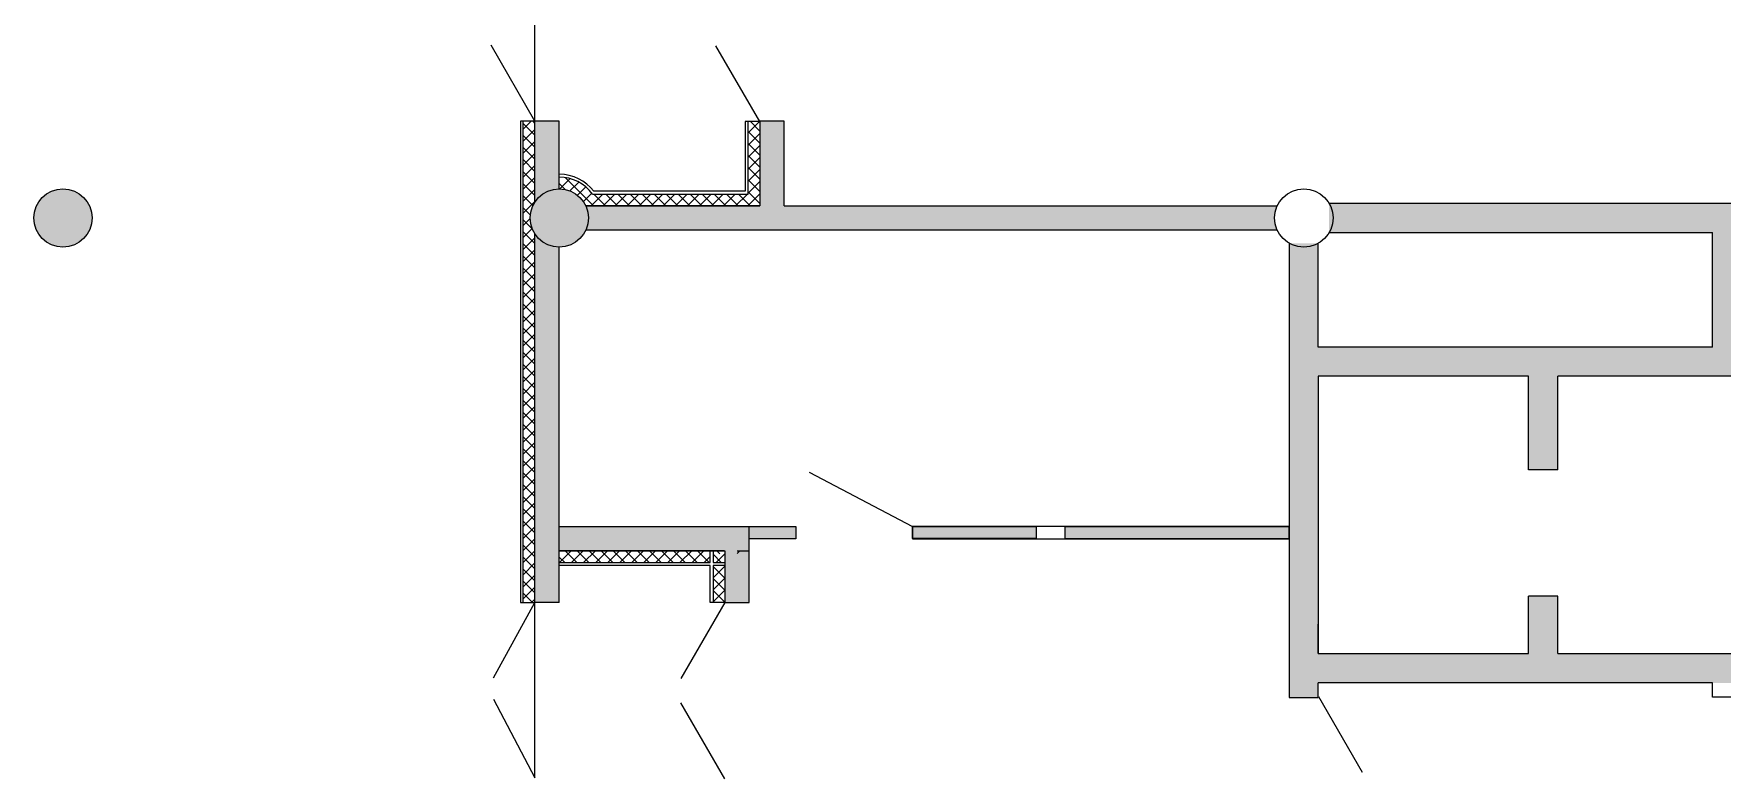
# Model space of a CAD drawing. Header units: millimetres. Extents: x 72919 to 485785, y -53256 to 338519.
# Drawn here: x 149570 to 166920, y 125445 to 133083 of the extents above; entities that cross this region are included whole.
import ezdxf

# ---------------------------------------------------------------- set-up
doc = ezdxf.new("R2010")
doc.units = ezdxf.units.MM
doc.layers.add('door', color=177, linetype='Continuous', lineweight=9)
doc.layers.add('wall', color=5, linetype='Continuous', lineweight=40)

msp = doc.modelspace()

# ---------------------------------------------------------------- hatches: boundary and pattern name
at = {"ltscale": 500, "true_color": 0x000000}
h = msp.add_hatch(color=18, dxfattribs=at)
h.dxf.hatch_style = 1
edge = h.paths.add_edge_path()
edge.add_arc((154970.43378, 131189.99944), 300, 213.557354416, 270.000000091)
edge.add_line((154970.43379, 130889.99944), (154970.43379, 128019.8858))
edge.add_line((154970.43379, 128019.8858), (156920.43379, 128019.8858))
edge.add_line((156920.43379, 128019.8858), (156920.43379, 127239.88635))
edge.add_line((156920.43379, 127239.88635), (156670.43379, 127239.88635))
edge.add_line((156670.43379, 127239.88635), (156670.43407, 127619.88619))
edge.add_line((156670.43407, 127619.88619), (156670.43407, 127769.88634))
edge.add_line((156670.43407, 127769.88634), (154970.43379, 127769.88634))
edge.add_line((154970.43379, 127769.88634), (154970.43391, 127239.88744))
edge.add_line((154970.43391, 127239.88744), (154720.4343, 127239.88718))
edge.add_line((154720.4343, 127239.88718), (154720.43391, 131024.16801))
edge = h.paths.add_edge_path()
edge.add_arc((154970.43378, 131189.99944), 300, 89.999999973, 146.442657315)
edge.add_line((154720.43388, 131355.83082), (154720.4338, 132184.60801))
edge.add_line((154720.4338, 132184.60801), (154970.43379, 132184.60801))
edge.add_line((154970.43379, 132184.60801), (154970.43378, 131489.99944))
edge = h.paths.add_edge_path()
edge.add_line((162345.85711, 131064.99944), (155243.15159, 131064.99944))
edge.add_arc((154970.43378, 131189.99944), 300, 335.375682158, 384.639404014)
edge.add_line((155243.11867, 131315.07124), (157030.76097, 131315.53138))
edge.add_line((157030.76097, 131315.53138), (157030.761, 132184.60801))
edge.add_line((157030.761, 132184.60801), (157280.761, 132184.60801))
edge.add_line((157280.761, 132184.60801), (157280.76097, 131314.99944))
edge.add_line((157280.76097, 131314.99944), (162346.75856, 131314.99944))
edge.add_arc((162635.31817, 131188.95733), 314.8861, 156.40441411, 203.182392072)
h = msp.add_hatch(color=18, dxfattribs=at)
h.dxf.hatch_style = 1
edge = h.paths.add_edge_path()
edge.add_arc((149870.43379, 131189.99944), 300, 9, 369)
h = msp.add_hatch(color=18, dxfattribs=at)
h.dxf.hatch_style = 1
edge = h.paths.add_edge_path()
edge.add_arc((154970.43378, 131189.99944), 300, 9, 369)
h = msp.add_hatch(color=18, dxfattribs=at)
h.dxf.hatch_style = 1
h.paths.add_polyline_path([(167119.13197, 131339.99944), (167118.98811, 129564.32022), (166819.54397, 129864.26273), (166819.59481, 131039.36844), (162880.26466, 131039.59151), (162880.50152, 131339.548)])
h = msp.add_hatch(color=18, dxfattribs=at)
h.dxf.hatch_style = 1
h.paths.add_polyline_path([(162769.02366, 126264.99944), (162469.5416, 126264.99944), (162469.5416, 130930.70897), (162769.01941, 130929.38035)])
h = msp.add_hatch(color=18, dxfattribs=at)
h.dxf.hatch_style = 1
h.paths.add_polyline_path([(167119.01241, 129864.26273), (167118.98811, 129564.32022), (162769.01941, 129564.22544), (162769.25627, 129864.18194)])
h = msp.add_hatch(color=18, dxfattribs=at)
h.dxf.hatch_style = 1
h.paths.add_polyline_path([(165229.02366, 128604.22544), (164929.02366, 128604.22544), (164929.02366, 129564.00479), (165228.50146, 129562.67617)])
h = msp.add_hatch(color=18, dxfattribs=at)
h.dxf.hatch_style = 1
h.paths.add_polyline_path([(156920.90602, 128019.8858), (157400.43379, 128019.8858), (157400.43379, 127894.8858), (156920.90602, 127894.8858)])
h.paths.add_polyline_path([(160169.5416, 128019.8858), (162469.5416, 128019.8858), (162469.5416, 127894.8858), (160169.5416, 127894.8858)])
h.paths.add_polyline_path([(158600.43379, 128019.8858), (159869.28141, 128019.8858), (159869.28141, 127896.27923), (158600.43379, 127896.27923)])
h = msp.add_hatch(color=18, dxfattribs=at)
h.dxf.hatch_style = 1
h.paths.add_polyline_path([(165229.02366, 126714.22544), (164929.02366, 126714.22544), (164928.63892, 127304.00479), (165228.11673, 127302.67617)])
h = msp.add_hatch(color=18, dxfattribs=at)
h.dxf.hatch_style = 1
h.paths.add_polyline_path([(167119.01256, 126714.3066), (167118.98826, 126414.36409), (162769.01956, 126414.26931), (162769.25642, 126714.22581)])

# ---------------------------------------------------------------- linework, layer by layer
at = {"color": 18, "ltscale": 500, "true_color": 0x000000}
for points in [[(154720.43442, 132184.60801), (154720.43442, 133984.60801)], [(154720.43396, 125439.88738), (154720.4343, 127239.88718)]]:
    msp.add_lwpolyline(points, dxfattribs=at)
for points in [[(156920.90602, 128019.8858), (157400.43379, 128019.8858), (157400.43379, 127894.8858), (156920.90602, 127894.8858)], [(158600.43379, 128019.8858), (159869.28141, 128019.8858), (159869.28141, 127896.27923), (158600.43379, 127896.27923)], [(160169.5416, 128019.8858), (162469.5416, 128019.8858), (162469.5416, 127894.8858), (160169.5416, 127894.8858)]]:
    msp.add_lwpolyline(points, close=True, dxfattribs=at)
msp.add_circle((162620.43379, 131189.99944), 300, dxfattribs=at)
at = {"layer": 'door', "linetype": 'ByBlock'}
for p, q in [((154720.4338, 132184.60801), (154270.43383, 132964.03089)), ((157030.76101, 132180.04156), (156579.76104, 132959.46444)), ((157537.98324, 128578.73779), (158600.43379, 128019.8858)), ((154295.93795, 126465.4533), (154720.43394, 127238.30852)), ((156670.43379, 127239.88635), (156220.43379, 126460.46348)), ((154295.4837, 126247.55263), (154720.43397, 125438.21852)), ((156670.43379, 125429.88635), (156220.43379, 126209.30921)), ((162770.43379, 126274.99944), (163220.43379, 125495.57658))]:
    msp.add_line(p, q, dxfattribs=at)
at = {"layer": 'wall', "color": 18, "lineweight": 18, "ltscale": 0.007407, "true_color": 0x000000}
for p, q in [((154720.4338, 131355.8307), (154720.4338, 132184.60801)), ((154970.4338, 132184.60801), (154720.4338, 132184.60801)), ((154970.43378, 131489.99944), (154970.43379, 132184.60801)), ((155217.54068, 131360.1117), (155303.41023, 131445.98125)), ((156880.76097, 131465.49264), (155326.55795, 131465.09139)), ((167119.13197, 131339.548), (162879.68437, 131339.548)), ((154720.4338, 127239.88718), (154720.4338, 131024.16818)), ((162877.97585, 131039.56398), (166819.59481, 131039.36844)), ((166819.54397, 129864.26273), (166819.59481, 131039.36844)), ((154970.43378, 127239.88718), (154970.43378, 130889.99944)), ((162469.5416, 130930.92962), (162469.5416, 126264.99944)), ((162769.01941, 129864.31666), (162769.01941, 130931.2257)), ((166819.54397, 129864.26273), (162769.01892, 129864.18157)), ((164929.4084, 129564.22544), (162769.01941, 129564.22544)), ((167118.98811, 129564.32022), (165229.02366, 129564.32022)), ((165229.02366, 128604.22544), (165229.02366, 129564.32022)), ((165229.02366, 128604.22544), (164929.02366, 128604.22544)), ((154970.43379, 128019.88618), (156920.43379, 128019.8859)), ((156920.43379, 127895.51341), (156920.43379, 128020.51341)), ((156920.90602, 128019.8858), (157400.43379, 128019.8858)), ((157400.43379, 127894.8858), (156920.90602, 127894.8858)), ((157400.43379, 128019.8858), (157400.43379, 127894.8858)), ((162469.5416, 128019.8858), (158600.43379, 128019.8858)), ((158600.43379, 128019.8858), (158600.43379, 127894.8858)), ((158600.43379, 127894.8858), (162469.5416, 127894.8858)), ((162469.5416, 127894.8858), (162469.5416, 128019.8858)), ((156664.83551, 127769.88634), (154970.43379, 127769.88634)), ((154970.43391, 127239.88744), (154720.43391, 127239.88711)), ((154970.4343, 127239.88718), (154720.4343, 127239.88718)), ((164929.02366, 126714.22544), (164929.02366, 127304.22544)), ((165229.02366, 127304.22544), (164929.02366, 127304.22544)), ((165229.02366, 126714.22544), (165229.02366, 127304.22544)), ((162769.02366, 126714.22544), (162769.02366, 127015.53497)), ((162769.02366, 126264.99944), (162769.02366, 126414.2252)), ((162469.5416, 126264.99944), (162769.02366, 126264.99944))]:
    msp.add_line(p, q, dxfattribs=at)
at = {"layer": 'wall', "color": 18, "lineweight": 18, "ltscale": 0.007407, "true_color": 0x000000, "extrusion": (1, 1.02371e-07, 0)}
for p, q in [((154720.43388, 131355.83082), (154720.4338, 132184.60801)), ((154720.4343, 127239.88718), (154720.43391, 131024.16801))]:
    msp.add_line(p, q, dxfattribs=at)
at = {"layer": 'wall', "color": 18, "lineweight": 18, "ltscale": 0.007407, "true_color": 0x000000, "extrusion": (0, 1, 0)}
msp.add_line((157030.76097, 132180.04164), (156880.76097, 132180.04164), dxfattribs=at)
at = {"layer": 'wall', "color": 18, "lineweight": 18, "ltscale": 0.007407, "true_color": 0x000000, "extrusion": (-0.707107, -0.707107, 0)}
for p, q in [((155029.33676, 131484.16001), (154970.43379, 131543.06298)), ((155322.15016, 131315.09029), (155031.73936, 131605.5011)), ((154699.56495, 131318.95708), (154600.43387, 131418.08815)), ((154672.20722, 131222.57112), (154600.43389, 131294.34445)), ((154691.51937, 131079.51528), (154600.4339, 131170.60075))]:
    msp.add_line(p, q, dxfattribs=at)
at = {"layer": 'wall', "color": 18, "lineweight": 18, "ltscale": 0.007407, "true_color": 0x000000, "extrusion": (0.707107, -0.707107, 0)}
for p, q in [((154976.14303, 131489.94511), (155081.30052, 131595.1026)), ((155079.4374, 131469.4958), (155169.67477, 131559.73317)), ((155157.89956, 131424.21427), (155243.12282, 131509.43753)), ((154600.4339, 131114.23599), (154670.48812, 131184.2902)), ((154600.43392, 130990.49231), (154690.93743, 131080.99583))]:
    msp.add_line(p, q, dxfattribs=at)
at = {"layer": 'wall', "color": 18, "lineweight": 18, "ltscale": 0.007407, "true_color": 0x000000, "extrusion": (0.000258305, -1, 0)}
msp.add_line((155311.50829, 131435.08755), (156910.76097, 131435.50064), dxfattribs=at)
at = {"layer": 'wall', "color": 18, "lineweight": 18, "ltscale": 0.007407, "true_color": 0x000000, "extrusion": (1, 0, 0)}
msp.add_line((156670.43407, 127769.88619), (156670.43407, 127619.88619), dxfattribs=at)
at = {"layer": 'wall', "color": 18, "lineweight": 18, "ltscale": 0.007407, "true_color": 0x000000}
for points in [[(154600.4338, 132184.608), (154570.4338, 132184.60799)], [(154720.43349, 132184.60801), (154600.4338, 132184.608)], [(154720.43382, 131916.80663), (154600.43381, 132036.80665)], [(154600.43382, 131980.44171), (154720.4338, 132100.44169)], [(154720.4338, 132164.29403), (154700.11982, 132184.60801)], [(156880.76097, 132180.04164), (156880.76097, 131465.49264)], [(156910.76097, 131435.50039), (156910.76097, 132180.04164)], [(156910.76097, 131938.63881), (157030.76097, 132058.63881)], [(157030.76097, 132083.35322), (156934.07255, 132180.04164)], [(157280.76097, 131314.99944), (157280.761, 132184.60801), (157030.761, 132184.60801), (157030.76097, 131314.99944)], [(157030.76097, 132180.04164), (157030.76097, 131315.53138)], [(154720.43384, 131793.06293), (154600.43382, 131913.06295)], [(156910.76097, 131814.89512), (157030.76097, 131934.89512)], [(154720.43385, 131669.31923), (154600.43384, 131789.31925)], [(157030.76097, 131711.12216), (156910.76097, 131831.12216)], [(156910.76097, 131691.15144), (157030.76097, 131811.15144)], [(157030.76097, 131587.37848), (156910.76097, 131707.37848)], [(156910.76097, 131567.40775), (157030.76097, 131687.40775)], [(154720.43387, 131421.83184), (154600.43386, 131541.83185)], [(157030.76097, 131463.63479), (156910.76097, 131583.63479)], [(156910.76097, 131443.66406), (157030.76097, 131563.66406)], [(155445.86189, 131315.12225), (155325.89288, 131435.09126)], [(155420.03193, 131315.11558), (155540.06294, 131435.14659)], [(155816.99709, 131315.21812), (155697.02807, 131435.18713)], [(156162.68588, 131315.30741), (156282.71689, 131435.33842)], [(156410.2372, 131315.37135), (156530.2682, 131435.40236)], [(155243.15159, 131314.99944), (157030.76097, 131314.99944)], [(157030.43827, 131315.85399), (157030.76097, 131316.17669)], [(157280.76097, 131314.99944), (159623.26393, 131314.99944), (159623.26393, 131314.99944), (160003.2669, 131314.99944), (160003.2669, 131314.99944), (162346.75856, 131314.99944)], [(154720.43392, 130926.85704), (154600.43391, 131046.85705)], [(162345.85711, 131064.99944), (160004.2556, 131064.99944), (160004.2556, 131064.99944), (159624.25263, 131064.99944), (159624.25263, 131064.99944), (155243.15159, 131064.99944)], [(154720.43394, 130803.11334), (154600.43392, 130923.11335)], [(154600.43394, 130743.00497), (154720.43393, 130863.00495)], [(154720.43395, 130679.36964), (154600.43394, 130799.36965)], [(154720.43396, 130555.62594), (154600.43395, 130675.62595)], [(154600.43396, 130619.26129), (154720.43394, 130739.26128)], [(154720.43397, 130431.88224), (154600.43396, 130551.88225)], [(154600.43397, 130495.51762), (154720.43396, 130615.51761)], [(154720.43399, 130308.13854), (154600.43398, 130428.13855)], [(154720.434, 130184.39484), (154600.43399, 130304.39485)], [(154720.43401, 130060.65114), (154600.434, 130180.65116)], [(154600.43401, 130124.2866), (154720.43399, 130244.28658)], [(154600.43404, 129753.05557), (154720.43403, 129873.05556)], [(154720.43406, 129565.67635), (154600.43405, 129685.67636)], [(154720.43408, 129441.93265), (154600.43406, 129561.93266)], [(162769.01941, 129564.22544), (162769.01941, 126714.22544), (164929.02366, 126714.22544)], [(164929.02366, 128604.22544), (164929.02366, 129564.22544)], [(154600.43411, 129134.3372), (154720.4341, 129254.33719)], [(154720.43411, 129070.70155), (154600.4341, 129190.70156)], [(154720.43413, 128946.95785), (154600.43411, 129066.95786)], [(154720.43414, 128823.21415), (154600.43413, 128943.21416)], [(154720.43415, 128699.47045), (154600.43414, 128819.47046)], [(154600.43418, 128391.87516), (154720.43417, 128511.87515)], [(154720.4342, 128204.49565), (154600.43419, 128324.49566)], [(154600.43422, 128020.64414), (154720.43421, 128140.64413)], [(154600.43423, 127896.90046), (154720.43422, 128016.90045)], [(156392.83261, 127769.88634), (156670.43379, 127769.88619), (156670.43379, 127239.88635), (156920.43379, 127239.88635), (156920.43379, 128019.8859)], [(154720.43425, 127709.52085), (154600.43424, 127829.52087)], [(154600.43426, 127649.41312), (154720.43425, 127769.4131)], [(154973.13839, 127649.88619), (155093.13839, 127769.88619)], [(155150.29998, 127649.88619), (155030.29998, 127769.88619)], [(155096.88208, 127649.88619), (155216.88208, 127769.88619)], [(155274.04366, 127649.88619), (155154.04366, 127769.88619)], [(155220.62577, 127649.88619), (155340.62577, 127769.88619)], [(155397.78735, 127649.88619), (155277.78735, 127769.88619)], [(155344.36946, 127649.88619), (155464.36946, 127769.88619)], [(155521.53104, 127649.88619), (155401.53104, 127769.88619)], [(155645.27472, 127649.88619), (155525.27472, 127769.88619)], [(155591.85683, 127649.88619), (155711.85683, 127769.88619)], [(155769.01841, 127649.88619), (155649.01841, 127769.88619)], [(155715.60052, 127649.88619), (155835.60052, 127769.88619)], [(155892.7621, 127649.88619), (155772.7621, 127769.88619)], [(155839.3442, 127649.88619), (155959.3442, 127769.88619)], [(156016.50578, 127649.88619), (155896.50578, 127769.88619)], [(156140.24947, 127649.88619), (156020.24947, 127769.88619)], [(156263.99316, 127649.88619), (156143.99316, 127769.88619)], [(156387.73685, 127649.88619), (156267.73685, 127769.88619)], [(156334.31895, 127649.88619), (156454.31895, 127769.88619)], [(156511.48053, 127649.88619), (156391.48053, 127769.88619)], [(156635.22422, 127649.88619), (156550.43405, 127734.67636)], [(156619.43919, 127739.04765), (156587.97301, 127770.51382)], [(156799.43852, 127742.25761), (156827.0671, 127769.88619)], [(156819.96117, 127769.88627), (156849.96117, 127769.88625)], [(154720.43428, 127462.03346), (154600.43427, 127582.03347)], [(156550.43399, 127618.51386), (156551.80632, 127619.88619)], [(154720.43429, 127338.28976), (154600.43428, 127458.28977)], [(156550.43379, 127248.1695), (156670.43385, 127367.28266)], [(154570.4343, 127239.88716), (154600.4343, 127239.88717)], [(154600.4343, 127239.88717), (154720.4343, 127239.88718)], [(156550.43379, 127239.88641), (156520.43379, 127239.88643)], [(156665.89433, 127239.88635), (156670.43379, 127244.42581)], [(165229.02366, 126714.22544), (167119.01718, 126714.22544), (167119.70027, 126265.62078), (166819.69969, 126265.61798), (166819.01511, 126414.2252), (162769.02366, 126414.2252)]]:
    msp.add_lwpolyline(points, dxfattribs=at)
at = {"layer": 'wall', "color": 18, "lineweight": 18, "ltscale": 0.007407, "true_color": 0x000000, "extrusion": (1, 1.02371e-07, 0)}
for points, elevation in [([(132184.59217, 0), (127239.87134, 0)], 154570.44733), ([(127239.87134, 0), (132184.59217, 0)], 154600.44733)]:
    msp.add_lwpolyline(points, dxfattribs=dict(at, elevation=elevation))
at = {"layer": 'wall', "color": 18, "lineweight": 18, "ltscale": 0.007407, "true_color": 0x000000, "extrusion": (0.707107, -0.707107, 0)}
for points, elevation in [([(202730.78042, 0), (202844.51519, 0)], 15907.24981), ([(204335.57643, 0), (204500.55737, 0)], 17569.74981), ([(202555.78046, 0), (202725.48607, 0)], 16082.24981), ([(202468.28048, 0), (202637.98609, 0)], 16169.74981), ([(202380.78049, 0), (202550.4861, 0)], 16257.24981), ([(202293.28051, 0), (202462.98612, 0)], 16344.74981), ([(202205.78053, 0), (202375.48614, 0)], 16432.24981), ([(202118.28055, 0), (202287.98616, 0)], 16519.74981), ([(202664.82199, 0), (202834.57147, 0)], 16957.24981), ([(202839.91242, 0), (203009.6619, 0)], 17132.24981), ([(202927.45764, 0), (203097.20712, 0)], 17219.74981), ([(203015.00285, 0), (203184.75233, 0)], 17307.24981), ([(203102.54807, 0), (203272.29755, 0)], 17394.74981), ([(203190.09328, 0), (203359.84276, 0)], 17482.24981), ([(203365.18371, 0), (203534.93319, 0)], 17657.24981), ([(203540.27414, 0), (203710.02362, 0)], 17832.24981), ([(203627.81936, 0), (203798.27594, 0)], 17919.74981), ([(203716.07168, 0), (203885.82116, 0)], 18007.95692), ([(203891.1621, 0), (203891.61858, 0)], 18182.95695), ([(201855.7806, 0), (202025.48621, 0)], 16782.24981), ([(201505.78067, 0), (201675.48628, 0)], 17132.24981), ([(201418.28069, 0), (201587.9863, 0)], 17219.74981), ([(201243.28073, 0), (201412.98634, 0)], 17394.74981), ([(201155.78075, 0), (201325.48636, 0)], 17482.24981), ([(200980.78078, 0), (201150.48639, 0)], 17657.24981), ([(200893.2808, 0), (201062.98641, 0)], 17744.74981), ([(200805.78082, 0), (200975.48643, 0)], 17832.24981), ([(200718.28083, 0), (200887.98644, 0)], 17919.74981), ([(200543.28087, 0), (200712.98648, 0)], 18094.74981), ([(200455.78089, 0), (200625.4865, 0)], 18182.24981), ([(200368.28091, 0), (200537.98652, 0)], 18269.74981), ([(200280.78092, 0), (200450.48653, 0)], 18357.24981), ([(200193.28094, 0), (200362.98655, 0)], 18444.74981), ([(200018.28098, 0), (200187.98659, 0)], 18619.74981), ([(199930.781, 0), (200100.48661, 0)], 18707.24981), ([(199668.28105, 0), (199837.98666, 0)], 18969.74981), ([(200194.6572, 0), (200364.36283, 0)], 19670.45692), ([(200544.6572, 0), (200714.36283, 0)], 20020.45692), ([(200632.1572, 0), (200801.86283, 0)], 20107.95692), ([(200719.6572, 0), (200889.36283, 0)], 20195.45692), ([(200894.6572, 0), (200982.86369, 0)], 20370.45692), ([(200982.1572, 0), (201107.49576, 0)], 20457.95692), ([(201201.36287, 0), (201240.43565, 0)], 20546.52967), ([(199493.28109, 0), (199662.9867, 0)], 19144.74981), ([(199405.7811, 0), (199575.48671, 0)], 19232.24981), ([(200850.28993, 0), (201019.99565, 0)], 20545.45692), ([(199318.28112, 0), (199487.98673, 0)], 19319.74981), ([(200762.78984, 0), (200932.49555, 0)], 20632.95692), ([(199351.62393, 0), (199400.48675, 0)], 19407.24981)]:
    msp.add_lwpolyline(points, dxfattribs=dict(at, elevation=elevation))
at = {"layer": 'wall', "color": 18, "lineweight": 18, "ltscale": 0.007407, "true_color": 0x000000, "extrusion": (-0.707107, -0.707107, 0)}
for points, elevation in [([(16037.0994, 0), (15867.39376, 0)], -202770.63647), ([(17728.68829, 0), (17558.27556, 0)], -204346.34357), ([(17816.18829, 0), (17646.48267, 0)], -204258.84357), ([(16387.09947, 0), (16217.39383, 0)], -202420.63647), ([(17150.46445, 0), (16980.80264, 0)], -202858.13647), ([(17237.91925, 0), (17068.25745, 0)], -202945.63647), ([(17412.82887, 0), (17243.16706, 0)], -203120.63647), ([(17500.28368, 0), (17330.62187, 0)], -203208.13647), ([(17587.73849, 0), (17418.07668, 0)], -203295.63647), ([(17675.1933, 0), (17505.53149, 0)], -203383.13647), ([(17762.6481, 0), (17592.9863, 0)], -203470.63647), ([(17850.10291, 0), (17680.4411, 0)], -203558.13647), ([(17937.55772, 0), (17767.89591, 0)], -203645.63647), ([(18025.71964, 0), (17855.35072, 0)], -203733.13647), ([(18166.18829, 0), (17996.48267, 0)], -203908.84357), ([(17524.59971, 0), (17354.89406, 0)], -201283.13647), ([(17612.09973, 0), (17442.39408, 0)], -201195.63647), ([(17699.59974, 0), (17529.8941, 0)], -201108.13647), ([(17962.0998, 0), (17792.39415, 0)], -200845.63647), ([(18049.59982, 0), (17879.89417, 0)], -200758.13647), ([(18487.0999, 0), (18317.39426, 0)], -200320.63647), ([(18574.59992, 0), (18404.89428, 0)], -200233.13647), ([(18662.09994, 0), (18492.3943, 0)], -200145.63647), ([(18924.59999, 0), (18754.89435, 0)], -199883.13647), ([(19012.10001, 0), (18842.39437, 0)], -199795.63647), ([(19187.10005, 0), (19017.3944, 0)], -199620.63647), ([(19358.22907, 0), (19278.85987, 0)], -199882.42936), ([(20421.52071, 0), (20377.02084, 0)], -201071.81433), ([(20545.18893, 0), (20537.82109, 0)], -201231.72701), ([(19413.76235, 0), (19279.89446, 0)], -199358.13647), ([(20726.18346, 0), (20725.19016, 0)], -200670.5565)]:
    msp.add_lwpolyline(points, dxfattribs=dict(at, elevation=elevation))
at = {"layer": 'wall', "color": 18, "lineweight": 18, "ltscale": 0.007407, "true_color": 0x000000, "extrusion": (0, 1, 0)}
for points, elevation in [([(-154720.4338, 0), (-154720.43349, 0)], 132184.60801), ([(-154970.43379, 0), (-156520.43407, 0)], 127769.88619), ([(-154970.43379, 0), (-156520.434, 0)], 127649.88619), ([(-156520.43399, 0), (-154970.43379, 0)], 127619.88619), ([(-156670.43407, 0), (-156550.43399, 0)], 127619.88619), ([(-156550.434, 0), (-156670.43407, 0)], 127649.88619)]:
    msp.add_lwpolyline(points, dxfattribs=dict(at, elevation=elevation))
at = {"layer": 'wall', "color": 18, "lineweight": 18, "ltscale": 0.007407, "true_color": 0x000000}
for points in [[(155326.55795, 131465.09139, 0.2323178336), (154970.43379, 131639.99944)], [(155311.50829, 131435.08755, 0.2414630196), (154970.43379, 131609.99944)]]:
    msp.add_lwpolyline(points, format="xyb", dxfattribs=at)
at = {"layer": 'wall', "color": 18, "lineweight": 18, "ltscale": 0.007407, "true_color": 0x000000, "extrusion": (0.707107, 0.707107, 0)}
for points, elevation in [([(-18113.17444, 0), (-17943.51264, 0)], 203821.34357), ([(-18837.09998, 0), (-18667.39433, 0)], 199970.63647), ([(-20633.02311, 0), (-20463.31757, 0)], 200932.42936), ([(-20545.5232, 0), (-20538.15548, 0)], 201019.92936), ([(-20807.39579, 0), (-20638.31739, 0)], 200757.42936), ([(-20720.52302, 0), (-20550.81748, 0)], 200844.92936)]:
    msp.add_lwpolyline(points, dxfattribs=dict(at, elevation=elevation))
at = {"layer": 'wall', "color": 18, "lineweight": 18, "ltscale": 0.007407, "true_color": 0x000000, "extrusion": (-0.707107, 0.707107, 0), "elevation": -18095.45692}
msp.add_lwpolyline([(-203803.61689, 0), (-203979.57495, 0)], dxfattribs=at)
at = {"layer": 'wall', "color": 18, "lineweight": 18, "ltscale": 0.007407, "true_color": 0x000000, "extrusion": (0.000258305, -1, 0), "elevation": -131274.96542}
msp.add_lwpolyline([(157064.67519, 0), (155277.03346, 0)], dxfattribs=at)
at = {"layer": 'wall', "color": 18, "lineweight": 18, "ltscale": 0.007407, "true_color": 0x000000, "extrusion": (1, 0, 0)}
for points, elevation in [([(127619.88619, 0), (127769.88619, 0)], 154970.43379), ([(127769.88619, 0), (127769.88625, 0)], 156849.96117)]:
    msp.add_lwpolyline(points, dxfattribs=dict(at, elevation=elevation))
at = {"layer": 'wall', "color": 18, "lineweight": 18, "ltscale": 0.007407, "true_color": 0x000000, "extrusion": (1, -5.33428e-07, 0)}
for points, elevation in [([(127649.96968, 0), (127769.96976, 0)], 156520.36591), ([(127769.96976, 0), (127649.9697, 0)], 156550.36591), ([(127239.96992, 0), (127619.96968, 0)], 156520.36591), ([(127619.9697, 0), (127239.96992, 0)], 156550.36591), ([(127619.96976, 0), (127239.96992, 0)], 156670.36591)]:
    msp.add_lwpolyline(points, dxfattribs=dict(at, elevation=elevation))
at = {"layer": 'wall', "color": 18, "lineweight": 18, "ltscale": 0.007407, "true_color": 0x000000, "extrusion": (-5.33429e-07, -1, 0)}
for points, elevation in [([(156799.37038, 0), (156919.37038, 0)], -127769.9699), ([(156670.36591, 0), (156550.36591, 0)], -127239.96992)]:
    msp.add_lwpolyline(points, dxfattribs=dict(at, elevation=elevation))
at = {"layer": 'wall', "color": 18, "lineweight": 18, "ltscale": 0.007407, "true_color": 0x000000}
for centre in [(149870.43379, 131189.99944), (154970.43378, 131189.99944), (162620.43379, 131189.99944)]:
    msp.add_circle(centre, 300, dxfattribs=at)

doc.saveas('drawing.dxf')
